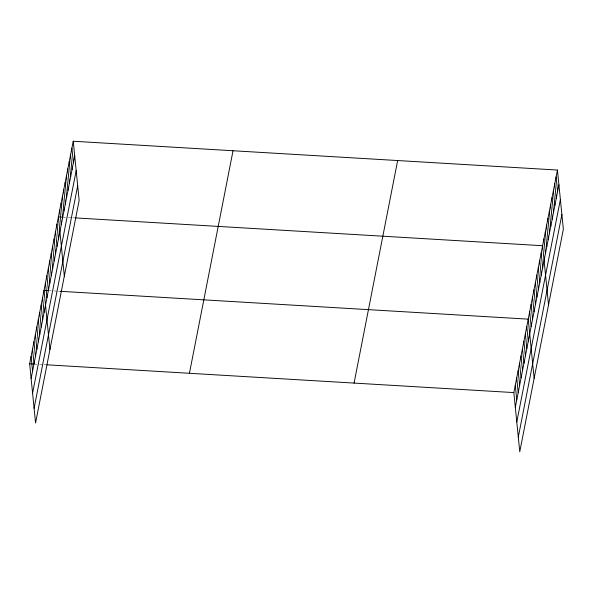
<?xml version="1.0" encoding="UTF-8"?>
<svg xmlns="http://www.w3.org/2000/svg" width="593" height="593" viewBox="0 0 593 593"><rect width="100%" height="100%" fill="white"/><g stroke="black" fill="none" stroke-linecap="round" stroke-linejoin="round"><path stroke-width="0.44" stroke-dasharray="2.96 2.22" d="M63.874 217.223L65.69 217.334M68.41 217.49L72.042 217.713M72.946 217.764L74.762 217.868M49.486 290.659L51.302 290.77M54.022 290.933L57.654 291.148M58.566 291.2L60.375 291.311M35.098 364.102L36.914 364.213M39.635 364.369L43.267 364.591M44.178 364.643L45.995 364.747"/><path stroke-width="0.89" d="M73.243 141.238L79.151 200.412L35.558 422.95L29.65 363.776L73.243 141.238L557.442 170.05L563.35 229.224L519.757 451.762L513.849 392.588L557.442 170.05M31.125 378.519L74.718 155.974M32.585 393.181L76.178 170.636M34.09 408.288L77.69 185.742M189.434 373.286L233.034 150.741M354.065 383.085L397.658 160.54M515.317 407.332L558.917 184.794M516.785 421.994L560.378 199.456M518.289 437.1L561.89 214.562M62.962 217.171L58.425 216.897L64.333 276.071M75.674 217.927L542.625 245.717L548.525 304.884M48.574 290.607L44.038 290.34L49.945 349.514M60.375 291.311L528.237 319.153L534.137 378.327M29.65 363.776L34.186 364.05M46.899 364.806L513.849 392.588M556.093 176.929L557.568 191.672M554.751 183.808L556.219 198.551M553.402 190.687L554.87 205.423M552.053 197.565L553.528 212.301M550.704 204.444L552.179 219.18M549.355 211.323L550.83 226.059M548.014 218.202L549.481 232.938M546.664 225.081L548.132 239.817M545.315 231.959L546.79 246.695M543.966 238.838L545.441 253.574M541.179 253.055L542.654 267.799M539.741 260.401L541.216 275.145M538.303 267.747L539.778 282.49M536.865 275.093L538.34 289.829M535.427 282.431L536.902 297.175M533.989 289.777L535.464 304.52M532.551 297.123L534.019 311.859M531.113 304.461L532.581 319.204M529.675 311.807L531.143 326.55M526.799 326.498L528.267 341.234M525.354 333.837L526.829 348.58M523.915 341.183L525.391 355.926M522.477 348.528L523.953 363.272M521.039 355.874L522.515 370.61M519.601 363.212L521.077 377.956M518.163 370.558L519.638 385.302M516.725 377.904L518.193 392.648M515.287 385.25L516.755 399.986M71.901 148.117L73.369 162.853M70.552 154.995L72.02 169.731M69.203 161.874L70.678 176.61M67.854 168.753L69.329 183.489M66.505 175.624L67.98 190.368M65.163 182.503L66.631 197.247M63.814 189.382L65.282 204.125M62.465 196.261L63.94 211.004M61.116 203.14L62.591 217.883M59.774 210.018L61.242 224.762M56.987 224.243L58.455 238.986M55.549 231.589L57.017 246.332M54.104 238.935L55.579 253.671M52.666 246.273L54.141 261.016M51.228 253.619L52.703 268.362M49.79 260.964L51.265 275.708M48.352 268.31L49.827 283.046M46.914 275.649L48.389 290.392M45.476 282.994L46.943 297.738M42.6 297.686L44.067 312.422M41.162 305.024L42.629 319.768M39.724 312.37L41.191 327.114M38.286 319.716L39.753 334.452M36.84 327.054L38.315 341.798M35.402 334.4L36.877 349.144M33.964 341.746L35.439 356.489M32.526 349.092L34.001 363.828M31.088 356.43L32.563 371.174"/></g></svg>
